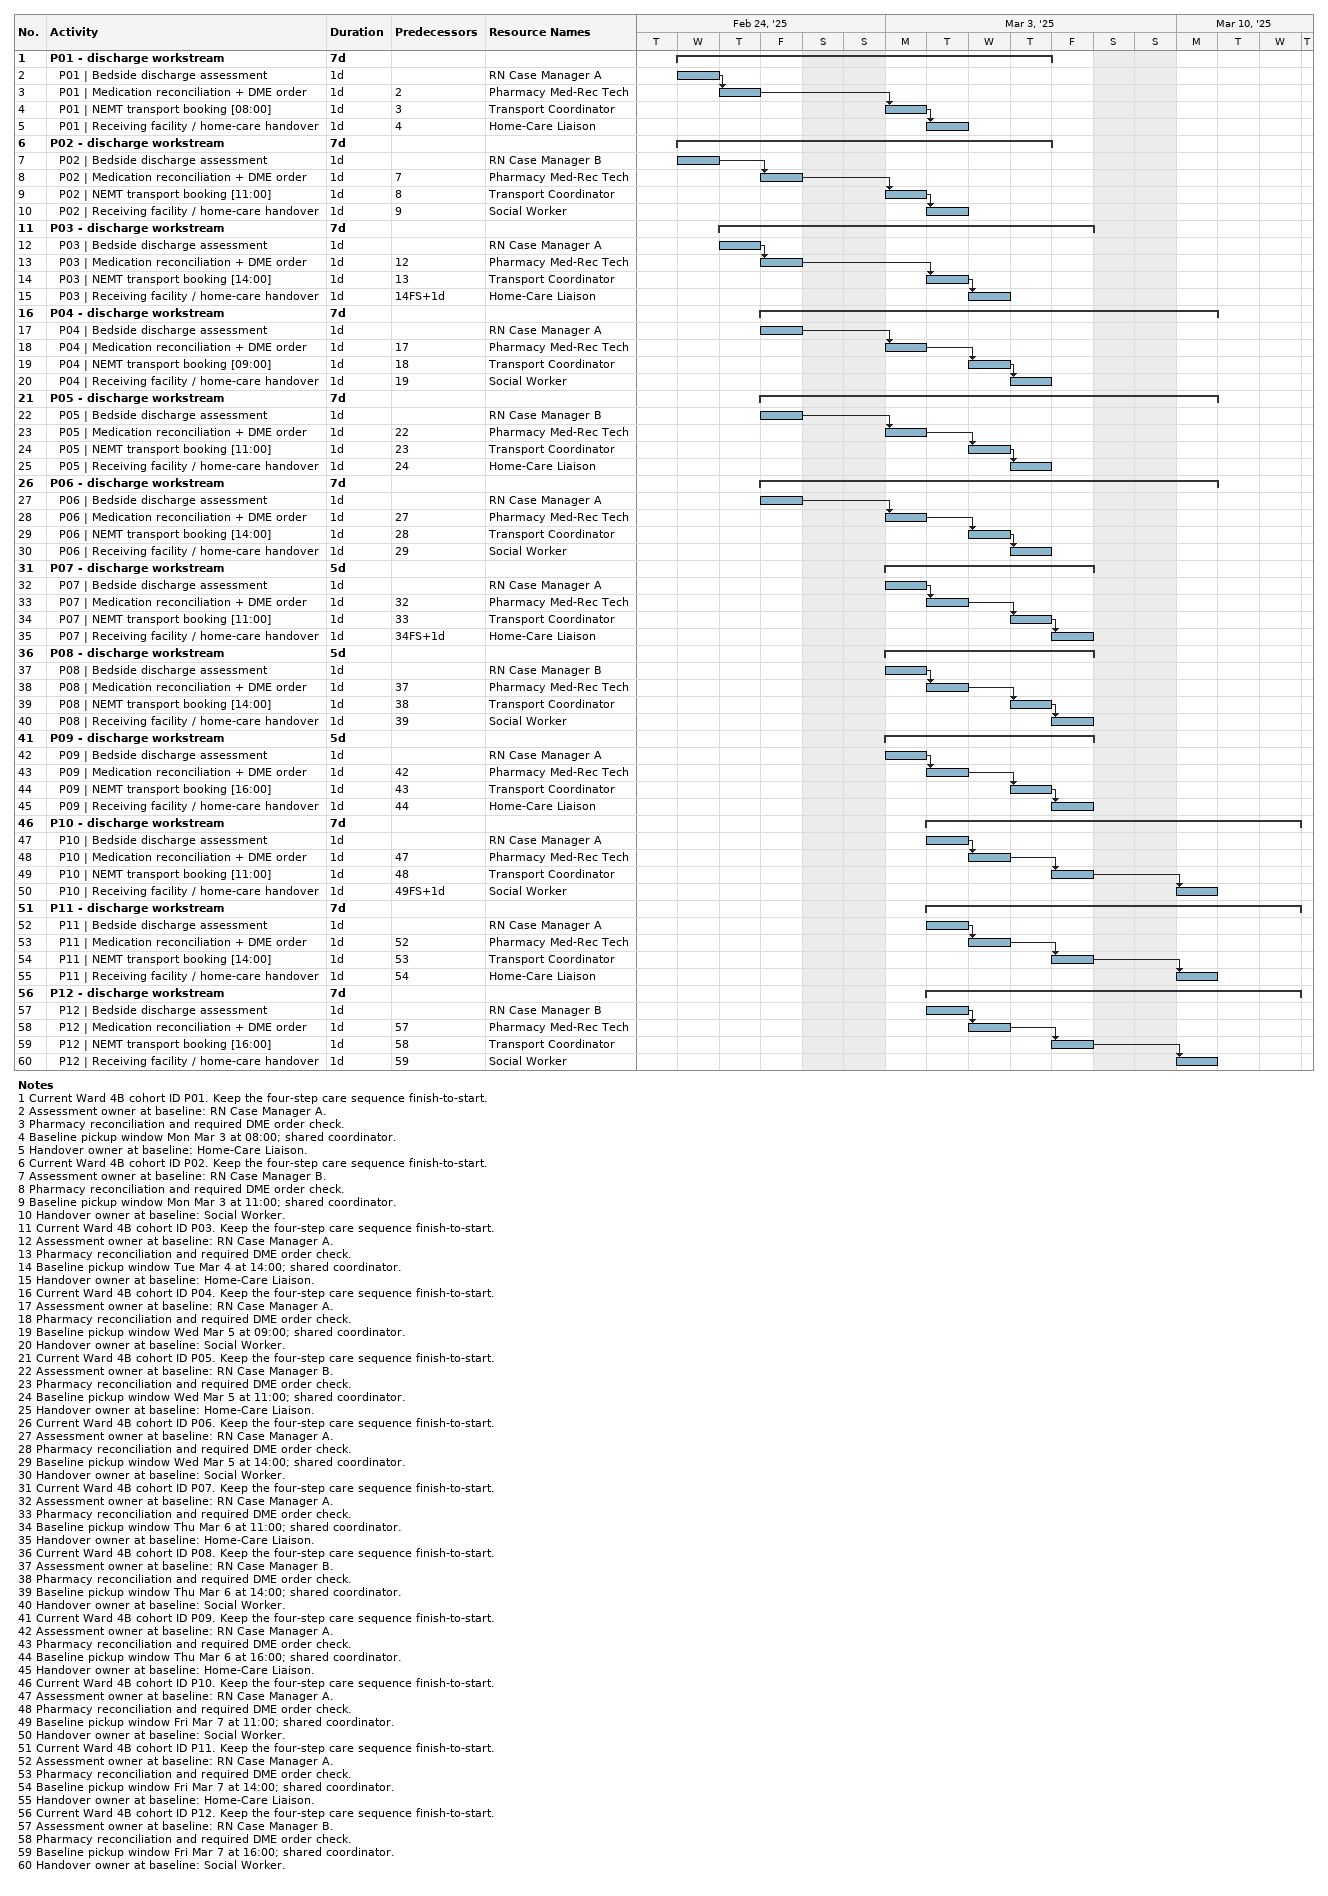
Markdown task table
| ID | Level | Task | Duration | Start | Finish | Predecessors | Resources |
|---|---|---|---|---|---|---|---|
| 1 | 1 | **P01 - discharge workstream** | 7d | 2025-02-26 | 2025-03-06 |  |  |
| 2 | 2 | P01 \| Bedside discharge assessment | 1d | 2025-02-26 | 2025-02-26 |  | RN Case Manager A |
| 3 | 2 | P01 \| Medication reconciliation + DME order | 1d | 2025-02-27 | 2025-02-27 | 2 | Pharmacy Med-Rec Tech |
| 4 | 2 | P01 \| NEMT transport booking [08:00] | 1d | 2025-03-03 | 2025-03-03 | 3 | Transport Coordinator |
| 5 | 2 | P01 \| Receiving facility / home-care handover | 1d | 2025-03-04 | 2025-03-04 | 4 | Home-Care Liaison |
| 6 | 1 | **P02 - discharge workstream** | 7d | 2025-02-26 | 2025-03-06 |  |  |
| 7 | 2 | P02 \| Bedside discharge assessment | 1d | 2025-02-26 | 2025-02-26 |  | RN Case Manager B |
| 8 | 2 | P02 \| Medication reconciliation + DME order | 1d | 2025-02-28 | 2025-02-28 | 7 | Pharmacy Med-Rec Tech |
| 9 | 2 | P02 \| NEMT transport booking [11:00] | 1d | 2025-03-03 | 2025-03-03 | 8 | Transport Coordinator |
| 10 | 2 | P02 \| Receiving facility / home-care handover | 1d | 2025-03-04 | 2025-03-04 | 9 | Social Worker |
| 11 | 1 | **P03 - discharge workstream** | 7d | 2025-02-27 | 2025-03-07 |  |  |
| 12 | 2 | P03 \| Bedside discharge assessment | 1d | 2025-02-27 | 2025-02-27 |  | RN Case Manager A |
| 13 | 2 | P03 \| Medication reconciliation + DME order | 1d | 2025-02-28 | 2025-02-28 | 12 | Pharmacy Med-Rec Tech |
| 14 | 2 | P03 \| NEMT transport booking [14:00] | 1d | 2025-03-04 | 2025-03-04 | 13 | Transport Coordinator |
| 15 | 2 | P03 \| Receiving facility / home-care handover | 1d | 2025-03-05 | 2025-03-05 | 14FS+1d | Home-Care Liaison |
| 16 | 1 | **P04 - discharge workstream** | 7d | 2025-02-28 | 2025-03-10 |  |  |
| 17 | 2 | P04 \| Bedside discharge assessment | 1d | 2025-02-28 | 2025-02-28 |  | RN Case Manager A |
| 18 | 2 | P04 \| Medication reconciliation + DME order | 1d | 2025-03-03 | 2025-03-03 | 17 | Pharmacy Med-Rec Tech |
| 19 | 2 | P04 \| NEMT transport booking [09:00] | 1d | 2025-03-05 | 2025-03-05 | 18 | Transport Coordinator |
| 20 | 2 | P04 \| Receiving facility / home-care handover | 1d | 2025-03-06 | 2025-03-06 | 19 | Social Worker |
| 21 | 1 | **P05 - discharge workstream** | 7d | 2025-02-28 | 2025-03-10 |  |  |
| 22 | 2 | P05 \| Bedside discharge assessment | 1d | 2025-02-28 | 2025-02-28 |  | RN Case Manager B |
| 23 | 2 | P05 \| Medication reconciliation + DME order | 1d | 2025-03-03 | 2025-03-03 | 22 | Pharmacy Med-Rec Tech |
| 24 | 2 | P05 \| NEMT transport booking [11:00] | 1d | 2025-03-05 | 2025-03-05 | 23 | Transport Coordinator |
| 25 | 2 | P05 \| Receiving facility / home-care handover | 1d | 2025-03-06 | 2025-03-06 | 24 | Home-Care Liaison |
| 26 | 1 | **P06 - discharge workstream** | 7d | 2025-02-28 | 2025-03-10 |  |  |
| 27 | 2 | P06 \| Bedside discharge assessment | 1d | 2025-02-28 | 2025-02-28 |  | RN Case Manager A |
| 28 | 2 | P06 \| Medication reconciliation + DME order | 1d | 2025-03-03 | 2025-03-03 | 27 | Pharmacy Med-Rec Tech |
| 29 | 2 | P06 \| NEMT transport booking [14:00] | 1d | 2025-03-05 | 2025-03-05 | 28 | Transport Coordinator |
| 30 | 2 | P06 \| Receiving facility / home-care handover | 1d | 2025-03-06 | 2025-03-06 | 29 | Social Worker |
| 31 | 1 | **P07 - discharge workstream** | 5d | 2025-03-03 | 2025-03-07 |  |  |
| 32 | 2 | P07 \| Bedside discharge assessment | 1d | 2025-03-03 | 2025-03-03 |  | RN Case Manager A |
| 33 | 2 | P07 \| Medication reconciliation + DME order | 1d | 2025-03-04 | 2025-03-04 | 32 | Pharmacy Med-Rec Tech |
| 34 | 2 | P07 \| NEMT transport booking [11:00] | 1d | 2025-03-06 | 2025-03-06 | 33 | Transport Coordinator |
| 35 | 2 | P07 \| Receiving facility / home-care handover | 1d | 2025-03-07 | 2025-03-07 | 34FS+1d | Home-Care Liaison |
| 36 | 1 | **P08 - discharge workstream** | 5d | 2025-03-03 | 2025-03-07 |  |  |
| 37 | 2 | P08 \| Bedside discharge assessment | 1d | 2025-03-03 | 2025-03-03 |  | RN Case Manager B |
| 38 | 2 | P08 \| Medication reconciliation + DME order | 1d | 2025-03-04 | 2025-03-04 | 37 | Pharmacy Med-Rec Tech |
| 39 | 2 | P08 \| NEMT transport booking [14:00] | 1d | 2025-03-06 | 2025-03-06 | 38 | Transport Coordinator |
| 40 | 2 | P08 \| Receiving facility / home-care handover | 1d | 2025-03-07 | 2025-03-07 | 39 | Social Worker |
| 41 | 1 | **P09 - discharge workstream** | 5d | 2025-03-03 | 2025-03-07 |  |  |
| 42 | 2 | P09 \| Bedside discharge assessment | 1d | 2025-03-03 | 2025-03-03 |  | RN Case Manager A |
| 43 | 2 | P09 \| Medication reconciliation + DME order | 1d | 2025-03-04 | 2025-03-04 | 42 | Pharmacy Med-Rec Tech |
| 44 | 2 | P09 \| NEMT transport booking [16:00] | 1d | 2025-03-06 | 2025-03-06 | 43 | Transport Coordinator |
| 45 | 2 | P09 \| Receiving facility / home-care handover | 1d | 2025-03-07 | 2025-03-07 | 44 | Home-Care Liaison |
| 46 | 1 | **P10 - discharge workstream** | 7d | 2025-03-04 | 2025-03-12 |  |  |
| 47 | 2 | P10 \| Bedside discharge assessment | 1d | 2025-03-04 | 2025-03-04 |  | RN Case Manager A |
| 48 | 2 | P10 \| Medication reconciliation + DME order | 1d | 2025-03-05 | 2025-03-05 | 47 | Pharmacy Med-Rec Tech |
| 49 | 2 | P10 \| NEMT transport booking [11:00] | 1d | 2025-03-07 | 2025-03-07 | 48 | Transport Coordinator |
| 50 | 2 | P10 \| Receiving facility / home-care handover | 1d | 2025-03-10 | 2025-03-10 | 49FS+1d | Social Worker |
| 51 | 1 | **P11 - discharge workstream** | 7d | 2025-03-04 | 2025-03-12 |  |  |
| 52 | 2 | P11 \| Bedside discharge assessment | 1d | 2025-03-04 | 2025-03-04 |  | RN Case Manager A |
| 53 | 2 | P11 \| Medication reconciliation + DME order | 1d | 2025-03-05 | 2025-03-05 | 52 | Pharmacy Med-Rec Tech |
| 54 | 2 | P11 \| NEMT transport booking [14:00] | 1d | 2025-03-07 | 2025-03-07 | 53 | Transport Coordinator |
| 55 | 2 | P11 \| Receiving facility / home-care handover | 1d | 2025-03-10 | 2025-03-10 | 54 | Home-Care Liaison |
| 56 | 1 | **P12 - discharge workstream** | 7d | 2025-03-04 | 2025-03-12 |  |  |
| 57 | 2 | P12 \| Bedside discharge assessment | 1d | 2025-03-04 | 2025-03-04 |  | RN Case Manager B |
| 58 | 2 | P12 \| Medication reconciliation + DME order | 1d | 2025-03-05 | 2025-03-05 | 57 | Pharmacy Med-Rec Tech |
| 59 | 2 | P12 \| NEMT transport booking [16:00] | 1d | 2025-03-07 | 2025-03-07 | 58 | Transport Coordinator |
| 60 | 2 | P12 \| Receiving facility / home-care handover | 1d | 2025-03-10 | 2025-03-10 | 59 | Social Worker |

Notes
- 1: Current Ward 4B cohort ID P01. Keep the four-step care sequence finish-to-start.
- 2: Assessment owner at baseline: RN Case Manager A.
- 3: Pharmacy reconciliation and required DME order check.
- 4: Baseline pickup window Mon Mar 3 at 08:00; shared coordinator.
- 5: Handover owner at baseline: Home-Care Liaison.
- 6: Current Ward 4B cohort ID P02. Keep the four-step care sequence finish-to-start.
- 7: Assessment owner at baseline: RN Case Manager B.
- 8: Pharmacy reconciliation and required DME order check.
- 9: Baseline pickup window Mon Mar 3 at 11:00; shared coordinator.
- 10: Handover owner at baseline: Social Worker.
- 11: Current Ward 4B cohort ID P03. Keep the four-step care sequence finish-to-start.
- 12: Assessment owner at baseline: RN Case Manager A.
- 13: Pharmacy reconciliation and required DME order check.
- 14: Baseline pickup window Tue Mar 4 at 14:00; shared coordinator.
- 15: Handover owner at baseline: Home-Care Liaison.
- 16: Current Ward 4B cohort ID P04. Keep the four-step care sequence finish-to-start.
- 17: Assessment owner at baseline: RN Case Manager A.
- 18: Pharmacy reconciliation and required DME order check.
- 19: Baseline pickup window Wed Mar 5 at 09:00; shared coordinator.
- 20: Handover owner at baseline: Social Worker.
- 21: Current Ward 4B cohort ID P05. Keep the four-step care sequence finish-to-start.
- 22: Assessment owner at baseline: RN Case Manager B.
- 23: Pharmacy reconciliation and required DME order check.
- 24: Baseline pickup window Wed Mar 5 at 11:00; shared coordinator.
- 25: Handover owner at baseline: Home-Care Liaison.
- 26: Current Ward 4B cohort ID P06. Keep the four-step care sequence finish-to-start.
- 27: Assessment owner at baseline: RN Case Manager A.
- 28: Pharmacy reconciliation and required DME order check.
- 29: Baseline pickup window Wed Mar 5 at 14:00; shared coordinator.
- 30: Handover owner at baseline: Social Worker.
- 31: Current Ward 4B cohort ID P07. Keep the four-step care sequence finish-to-start.
- 32: Assessment owner at baseline: RN Case Manager A.
- 33: Pharmacy reconciliation and required DME order check.
- 34: Baseline pickup window Thu Mar 6 at 11:00; shared coordinator.
- 35: Handover owner at baseline: Home-Care Liaison.
- 36: Current Ward 4B cohort ID P08. Keep the four-step care sequence finish-to-start.
- 37: Assessment owner at baseline: RN Case Manager B.
- 38: Pharmacy reconciliation and required DME order check.
- 39: Baseline pickup window Thu Mar 6 at 14:00; shared coordinator.
- 40: Handover owner at baseline: Social Worker.
- 41: Current Ward 4B cohort ID P09. Keep the four-step care sequence finish-to-start.
- 42: Assessment owner at baseline: RN Case Manager A.
- 43: Pharmacy reconciliation and required DME order check.
- 44: Baseline pickup window Thu Mar 6 at 16:00; shared coordinator.
- 45: Handover owner at baseline: Home-Care Liaison.
- 46: Current Ward 4B cohort ID P10. Keep the four-step care sequence finish-to-start.
- 47: Assessment owner at baseline: RN Case Manager A.
- 48: Pharmacy reconciliation and required DME order check.
- 49: Baseline pickup window Fri Mar 7 at 11:00; shared coordinator.
- 50: Handover owner at baseline: Social Worker.
- 51: Current Ward 4B cohort ID P11. Keep the four-step care sequence finish-to-start.
- 52: Assessment owner at baseline: RN Case Manager A.
- 53: Pharmacy reconciliation and required DME order check.
- 54: Baseline pickup window Fri Mar 7 at 14:00; shared coordinator.
- 55: Handover owner at baseline: Home-Care Liaison.
- 56: Current Ward 4B cohort ID P12. Keep the four-step care sequence finish-to-start.
- 57: Assessment owner at baseline: RN Case Manager B.
- 58: Pharmacy reconciliation and required DME order check.
- 59: Baseline pickup window Fri Mar 7 at 16:00; shared coordinator.
- 60: Handover owner at baseline: Social Worker.
